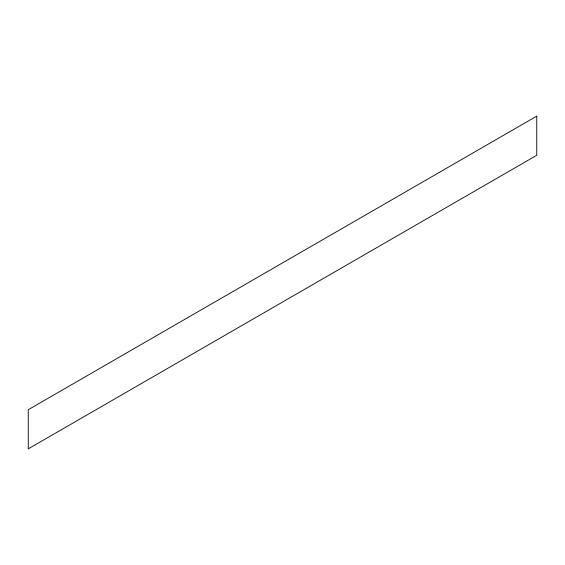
<?xml version="1.0" encoding="UTF-8"?>
<svg xmlns="http://www.w3.org/2000/svg" width="565" height="565" viewBox="0 0 565 565"><rect width="100%" height="100%" fill="white"/><g stroke="black" fill="none" stroke-linecap="round" stroke-linejoin="round"><path stroke-width="0.85" d="M536.75 116.136L28.25 409.717L28.25 448.864L536.75 155.283L536.75 116.136"/></g></svg>
